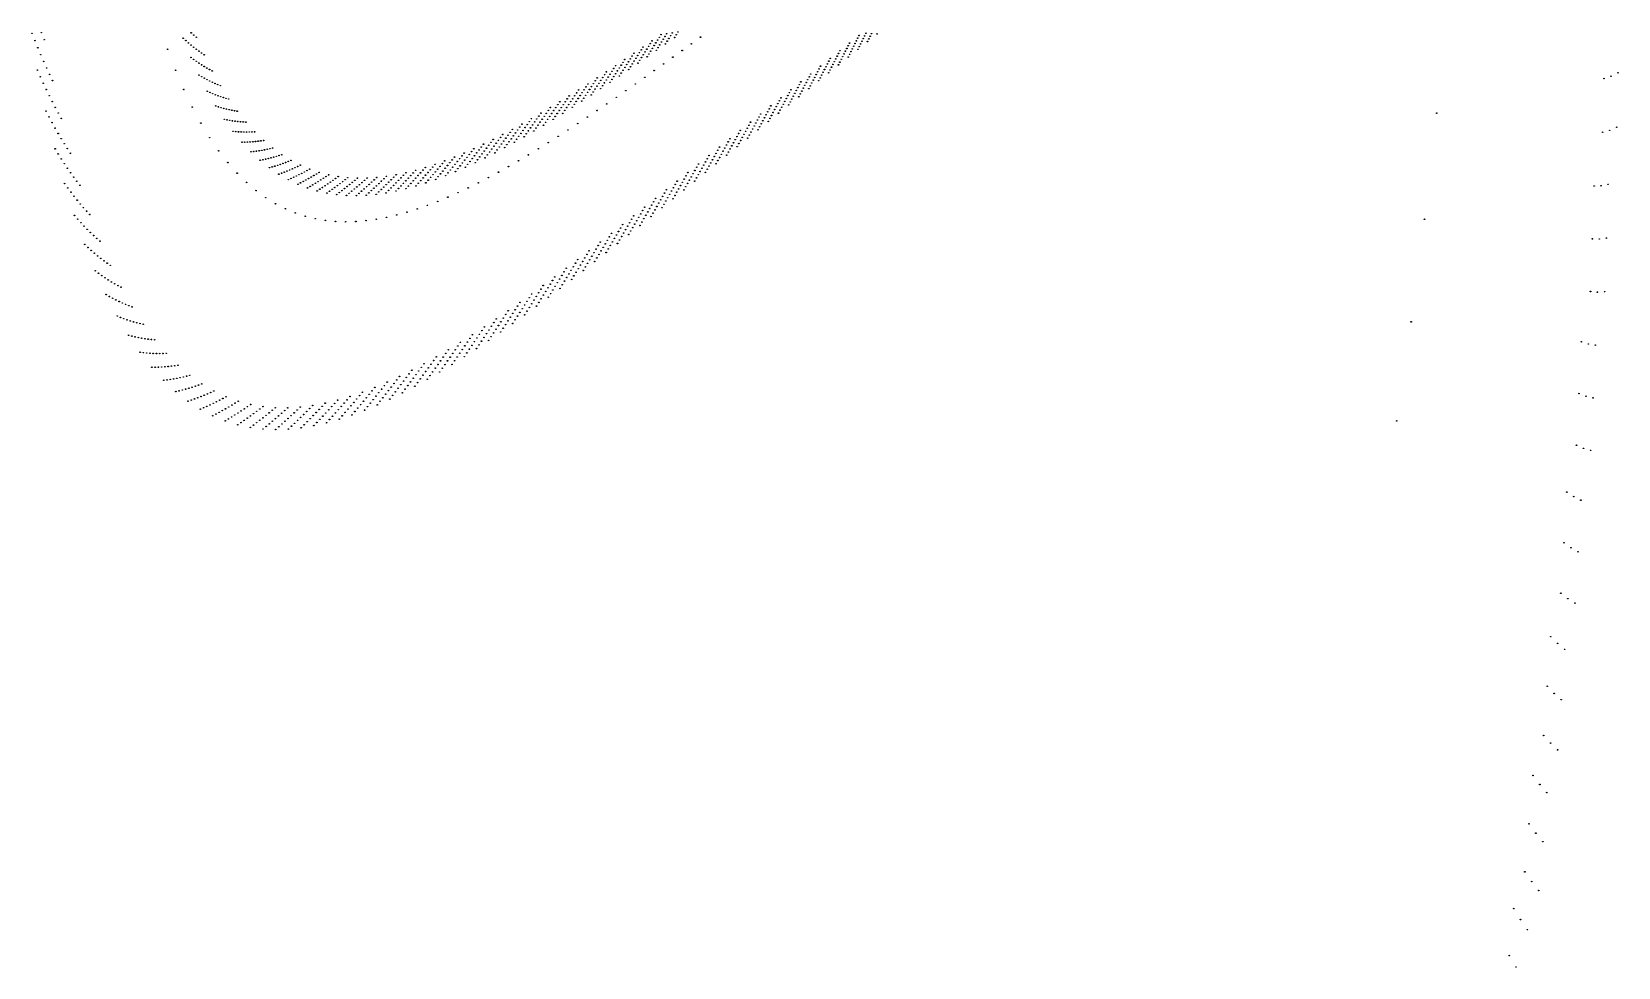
# Model space of a CAD drawing. Header units: millimetres. Extents: x -26 to 31, y -125 to 131.
# Drawn here: x -24.5 to 29.5, y -60.3 to -28.5 of the extents above; entities that cross this region are included whole.
import ezdxf

# ---------------------------------------------------------------- set-up
doc = ezdxf.new("R2010")
doc.units = ezdxf.units.MM
for name, color, linetype in [('Orb_10_28_1.00791_500', 1, 'Continuous'), ('Orb_10_28_1.00792_500', 2, 'Continuous'), ('Orb_10_28_1.00793_500', 3, 'Continuous'), ('Orb_10_28_1.00794_500', 4, 'Continuous'), ('Orb_10_28_1.00795_500', 5, 'Continuous'), ('Orb_10_28_1.00796_500', 6, 'Continuous'), ('Orb_10_28_1.00797_500', 7, 'Continuous'), ('Orb_10_28_1.00798_500', 8, 'Continuous'), ('Orb_10_28_1.00799_500', 9, 'Continuous'), ('Orb_10_28_1.008109_500', 10, 'Continuous'), ('Orb_10_28_1.008910_500', 1, 'Continuous'), ('Orb_10_28_1.008921_500', 2, 'Continuous'), ('Orb_10_28_1.008932_500', 3, 'Continuous'), ('Orb_10_28_1.008943_500', 4, 'Continuous'), ('Orb_10_28_1.008954_500', 5, 'Continuous'), ('Orb_10_28_1.008965_500', 6, 'Continuous'), ('Orb_10_28_1.008976_500', 7, 'Continuous'), ('Orb_10_28_1.008987_500', 8, 'Continuous'), ('Orb_10_28_1.008998_500', 9, 'Continuous')]:
    doc.layers.add(name, color=color, linetype=linetype)

msp = doc.modelspace()

# ---------------------------------------------------------------- linework, layer by layer
at = {"layer": 'Orb_10_28_1.00791_500'}
for centre in [(-3.069, -28.548, 60.386), (-18.886, -28.639, 98.536), (-3.683, -28.974, 61.191), (-3.375, -28.761, 60.782), (-18.621, -29.237, 97.45), (-4.615, -29.607, 62.495), (-4.303, -29.397, 62.047), (-3.992, -29.186, 61.613), (-18.349, -29.786, 96.367), (-5.559, -30.23, 63.919), (-5.243, -30.024, 63.431), (-4.928, -29.816, 62.956), (-18.071, -30.287, 95.288), (-17.786, -30.742, 94.216), (-6.195, -30.636, 64.94), (-5.876, -30.434, 64.422), (-17.497, -31.155, 93.15), (-7.158, -31.224, 66.581), (-6.836, -31.031, 66.019), (-6.515, -30.835, 65.472), (-17.202, -31.526, 92.093), (-16.903, -31.858, 91.045), (-8.13, -31.776, 68.361), (-7.805, -31.597, 67.752), (-7.481, -31.412, 67.158), (-16.599, -32.153, 90.008), (-16.292, -32.412, 88.982), (-9.112, -32.28, 70.284), (-8.784, -32.118, 69.627), (-8.457, -31.95, 68.986), (-15.981, -32.638, 87.969), (-15.667, -32.831, 86.968), (-10.43, -32.847, 73.082), (-10.1, -32.719, 72.357), (-9.77, -32.581, 71.649), (-9.44, -32.434, 70.958), (-15.35, -32.995, 85.981), (-15.03, -33.131, 85.008), (-14.709, -33.239, 84.05), (-14.385, -33.323, 83.107), (-14.06, -33.383, 82.18), (-13.733, -33.42, 81.268), (-13.405, -33.437, 80.373), (-13.076, -33.434, 79.495), (-12.747, -33.413, 78.634), (-12.416, -33.375, 77.789), (-12.086, -33.321, 76.962), (-11.754, -33.252, 76.151), (-11.423, -33.169, 75.358), (-11.092, -33.073, 74.582), (-10.761, -32.966, 73.823)]:
    msp.add_circle(centre, 0.01, dxfattribs=at)
at = {"layer": 'Orb_10_28_1.00792_500'}
for centre in [(-18.974, -28.566, 98.917), (-3.743, -29.069, 61.312), (-3.435, -28.856, 60.9), (-3.127, -28.642, 60.5), (-18.71, -29.177, 97.827), (-4.678, -29.704, 62.627), (-4.365, -29.493, 62.175), (-4.054, -29.281, 61.737), (-18.439, -29.738, 96.739), (-18.161, -30.251, 95.655), (-5.308, -30.122, 63.57), (-4.992, -29.914, 63.092), (-17.877, -30.718, 94.577), (-6.263, -30.735, 65.092), (-5.943, -30.533, 64.57), (-5.625, -30.329, 64.063), (-17.588, -31.141, 93.506), (-7.228, -31.323, 66.747), (-6.905, -31.131, 66.18), (-6.583, -30.935, 65.628), (-17.293, -31.522, 92.443), (-16.994, -31.863, 91.39), (-7.877, -31.696, 67.927), (-7.552, -31.512, 67.329), (-16.691, -32.166, 90.346), (-9.188, -32.378, 70.48), (-8.859, -32.217, 69.817), (-8.531, -32.049, 69.171), (-8.204, -31.875, 68.541), (-16.383, -32.433, 89.314), (-16.072, -32.666, 88.294), (-15.758, -32.867, 87.287), (-10.51, -32.941, 73.3), (-10.179, -32.814, 72.569), (-9.848, -32.677, 71.856), (-9.518, -32.531, 71.16), (-15.44, -33.038, 86.293), (-15.121, -33.179, 85.314), (-14.798, -33.293, 84.349), (-14.474, -33.382, 83.4), (-14.149, -33.446, 82.466), (-13.821, -33.488, 81.548), (-12.833, -33.492, 78.894), (-12.501, -33.457, 78.044), (-12.17, -33.405, 77.21), (-11.838, -33.338, 76.393), (-11.506, -33.258, 75.594), (-11.174, -33.164, 74.812), (-10.842, -33.058, 74.047), (-13.493, -33.509, 80.647), (-13.163, -33.51, 79.762)]:
    msp.add_circle(centre, 0.01, dxfattribs=at)
at = {"layer": 'Orb_10_28_1.00793_500'}
for centre in [(-19.063, -28.489, 99.3), (-2.879, -28.522, 60.225), (-18.8, -29.114, 98.205), (-3.804, -29.164, 61.434), (-3.494, -28.95, 61.018), (-3.186, -28.736, 60.615), (-18.529, -29.688, 97.112), (-4.427, -29.59, 62.304), (-4.115, -29.377, 61.863), (-18.252, -30.213, 96.023), (-5.373, -30.22, 63.711), (-5.056, -30.012, 63.228), (-4.741, -29.801, 62.76), (-17.968, -30.691, 94.94), (-6.01, -30.632, 64.719), (-5.691, -30.427, 64.208), (-17.679, -31.124, 93.864), (-6.975, -31.231, 66.342), (-6.652, -31.034, 65.786), (-6.33, -30.835, 65.245), (-17.385, -31.515, 92.795), (-17.086, -31.866, 91.735), (-7.95, -31.796, 68.104), (-7.624, -31.612, 67.501), (-7.299, -31.423, 66.914), (-16.782, -32.178, 90.686), (-8.935, -32.315, 70.009), (-8.605, -32.148, 69.358), (-8.277, -31.975, 68.722), (-16.474, -32.453, 89.648), (-16.163, -32.694, 88.621), (-15.848, -32.902, 87.608), (-10.258, -32.909, 72.783), (-9.926, -32.773, 72.064), (-9.595, -32.629, 71.362), (-9.264, -32.476, 70.677), (-15.531, -33.079, 86.608), (-15.211, -33.226, 85.622), (-14.888, -33.346, 84.65), (-14.564, -33.44, 83.695), (-12.254, -33.489, 77.46), (-11.922, -33.425, 76.637), (-11.589, -33.347, 75.831), (-11.256, -33.255, 75.043), (-10.923, -33.151, 74.273), (-10.59, -33.035, 73.519), (-14.237, -33.509, 82.754), (-13.909, -33.556, 81.83), (-13.58, -33.58, 80.922), (-13.25, -33.585, 80.031), (-12.919, -33.57, 79.157), (-12.587, -33.538, 78.3)]:
    msp.add_circle(centre, 0.01, dxfattribs=at)
at = {"layer": 'Orb_10_28_1.00794_500'}
for centre in [(-2.937, -28.615, 60.337), (-18.889, -29.048, 98.584), (-3.554, -29.045, 61.137), (-3.245, -28.83, 60.731), (-18.619, -29.635, 97.487), (-4.49, -29.687, 62.434), (-4.177, -29.474, 61.989), (-3.865, -29.26, 61.557), (-18.342, -30.172, 96.393), (-5.121, -30.11, 63.366), (-4.805, -29.899, 62.893), (-18.059, -30.662, 95.305), (-6.077, -30.732, 64.869), (-5.757, -30.526, 64.354), (-5.438, -30.319, 63.853), (-17.77, -31.106, 94.223), (-7.045, -31.331, 66.505), (-6.721, -31.134, 65.945), (-6.398, -30.934, 65.399), (-17.476, -31.507, 93.148), (-17.177, -31.867, 92.083), (-7.696, -31.712, 67.673), (-7.37, -31.523, 67.082), (-16.874, -32.188, 91.027), (-8.68, -32.248, 69.545), (-8.351, -32.075, 68.905), (-8.023, -31.896, 68.281), (-16.566, -32.472, 89.983), (-16.254, -32.72, 88.95), (-15.94, -32.935, 87.93), (-10.005, -32.87, 72.274), (-9.673, -32.726, 71.566), (-9.341, -32.574, 70.876), (-9.01, -32.414, 70.202), (-15.622, -33.119, 86.924), (-15.301, -33.273, 85.931), (-14.978, -33.398, 84.954), (-11.672, -33.435, 76.07), (-11.338, -33.345, 75.276), (-11.004, -33.243, 74.499), (-10.671, -33.129, 73.74), (-10.337, -33.004, 72.998), (-14.653, -33.497, 83.991), (-14.326, -33.572, 83.044), (-13.998, -33.622, 82.113), (-13.668, -33.651, 81.199), (-13.337, -33.659, 80.301), (-13.005, -33.648, 79.421), (-12.672, -33.619, 78.557), (-12.339, -33.573, 77.711), (-12.005, -33.511, 76.882)]:
    msp.add_circle(centre, 0.01, dxfattribs=at)
at = {"layer": 'Orb_10_28_1.00795_500'}
for centre in [(-2.688, -28.493, 60.065), (-18.978, -28.98, 98.966), (-3.614, -29.14, 61.257), (-3.304, -28.925, 60.847), (-2.995, -28.709, 60.45), (-18.709, -29.579, 97.864), (-4.238, -29.57, 62.116), (-3.925, -29.356, 61.68), (-18.433, -30.129, 96.765), (-5.185, -30.208, 63.504), (-4.868, -29.997, 63.027), (-4.553, -29.784, 62.565), (-18.15, -30.63, 95.671), (-5.823, -30.625, 64.5), (-5.504, -30.418, 63.995), (-17.862, -31.085, 94.584), (-6.79, -31.234, 66.104), (-6.467, -31.034, 65.555), (-6.144, -30.831, 65.02), (-17.568, -31.497, 93.503), (-17.269, -31.866, 92.432), (-7.768, -31.812, 67.847), (-7.441, -31.623, 67.25), (-7.115, -31.431, 66.67), (-16.965, -32.196, 91.371), (-8.755, -32.347, 69.734), (-8.425, -32.174, 69.089), (-8.096, -31.996, 68.46), (-16.657, -32.488, 90.32), (-16.346, -32.745, 89.281), (-9.75, -32.823, 71.771), (-9.418, -32.672, 71.075), (-9.086, -32.513, 70.396), (-16.031, -32.967, 88.254), (-15.713, -33.157, 87.242), (-15.392, -33.318, 86.243), (-15.068, -33.449, 85.258), (-11.42, -33.435, 75.51), (-11.086, -33.335, 74.728), (-10.751, -33.223, 73.962), (-10.417, -33.099, 73.215), (-10.084, -32.966, 72.484), (-14.743, -33.554, 84.289), (-14.415, -33.633, 83.336), (-14.086, -33.688, 82.398), (-13.756, -33.721, 81.478), (-13.424, -33.733, 80.573), (-13.091, -33.725, 79.686), (-12.758, -33.699, 78.816), (-12.424, -33.656, 77.964), (-12.09, -33.597, 77.128), (-11.755, -33.523, 76.31)]:
    msp.add_circle(centre, 0.01, dxfattribs=at)
at = {"layer": 'Orb_10_28_1.00796_500'}
for centre in [(-2.745, -28.586, 60.175), (-19.067, -28.908, 99.348), (-3.363, -29.019, 60.964), (-3.053, -28.803, 60.563), (-18.799, -29.521, 98.242), (-4.3, -29.667, 62.243), (-3.986, -29.452, 61.804), (-3.674, -29.236, 61.377), (-18.523, -30.083, 97.138), (-4.932, -30.094, 63.163), (-4.615, -29.881, 62.696), (-18.241, -30.596, 96.039), (-5.89, -30.725, 64.647), (-5.569, -30.516, 64.138), (-5.25, -30.306, 63.643), (-17.953, -31.062, 94.946), (-6.535, -31.134, 65.711), (-6.212, -30.931, 65.172), (-17.659, -31.484, 93.86), (-17.361, -31.863, 92.783), (-7.512, -31.724, 67.42), (-7.186, -31.531, 66.835), (-6.86, -31.334, 66.265), (-17.057, -32.202, 91.715), (-8.5, -32.274, 69.274), (-8.169, -32.096, 68.64), (-7.84, -31.912, 68.022), (-16.749, -32.503, 90.659), (-16.437, -32.768, 89.613), (-9.829, -32.92, 71.978), (-9.495, -32.77, 71.276), (-9.162, -32.612, 70.592), (-8.831, -32.446, 69.924), (-16.122, -32.998, 88.581), (-15.804, -33.195, 87.561), (-15.482, -33.361, 86.556), (-11.167, -33.427, 74.957), (-10.832, -33.316, 74.186), (-10.497, -33.194, 73.432), (-10.163, -33.062, 72.696), (-15.159, -33.499, 85.565), (-14.833, -33.609, 84.589), (-14.505, -33.693, 83.629), (-14.175, -33.753, 82.685), (-13.844, -33.79, 81.758), (-13.511, -33.806, 80.847), (-13.178, -33.802, 79.953), (-12.844, -33.779, 79.077), (-12.509, -33.739, 78.218), (-12.174, -33.683, 77.376), (-11.838, -33.611, 76.552), (-11.503, -33.525, 75.746)]:
    msp.add_circle(centre, 0.01, dxfattribs=at)
at = {"layer": 'Orb_10_28_1.00797_500'}
for centre in [(-2.495, -28.462, 59.907), (-19.156, -28.833, 99.732), (-3.422, -29.114, 61.082), (-3.112, -28.897, 60.678), (-2.803, -28.68, 60.286), (-18.889, -29.459, 98.621), (-4.048, -29.548, 61.928), (-3.734, -29.331, 61.498), (-18.614, -30.034, 97.513), (-4.996, -30.192, 63.299), (-4.678, -29.979, 62.828), (-4.362, -29.764, 62.371), (-18.332, -30.559, 96.409), (-5.635, -30.616, 64.282), (-5.315, -30.405, 63.783), (-18.044, -31.037, 95.31), (-6.604, -31.234, 65.868), (-6.28, -31.03, 65.324), (-5.957, -30.824, 64.796), (-17.751, -31.469, 94.219), (-17.452, -31.858, 93.136), (-7.584, -31.824, 67.591), (-7.256, -31.631, 67.001), (-6.93, -31.434, 66.426), (-17.149, -32.207, 92.062), (-8.574, -32.374, 69.46), (-8.243, -32.196, 68.82), (-7.913, -32.012, 68.198), (-16.841, -32.516, 90.999), (-16.529, -32.789, 89.948), (-9.573, -32.868, 71.478), (-9.239, -32.71, 70.788), (-8.906, -32.545, 70.115), (-16.214, -33.027, 88.908), (-15.895, -33.231, 87.883), (-15.573, -33.404, 86.87), (-10.913, -33.409, 74.411), (-10.577, -33.289, 73.651), (-10.242, -33.158, 72.91), (-9.907, -33.017, 72.185), (-15.249, -33.548, 85.873), (-14.923, -33.663, 84.891), (-14.594, -33.753, 83.924), (-14.264, -33.817, 82.974), (-13.932, -33.859, 82.04), (-13.599, -33.879, 81.122), (-13.265, -33.878, 80.222), (-12.93, -33.859, 79.339), (-12.594, -33.822, 78.474), (-12.258, -33.768, 77.626), (-11.922, -33.699, 76.795), (-11.586, -33.615, 75.983), (-11.249, -33.518, 75.188)]:
    msp.add_circle(centre, 0.01, dxfattribs=at)
at = {"layer": 'Orb_10_28_1.00798_500'}
for centre in [(-2.552, -28.555, 60.015), (-19.245, -28.754, 100.118), (-3.171, -28.991, 60.792), (-2.861, -28.773, 60.398), (-18.978, -29.395, 99.003), (-4.109, -29.644, 62.053), (-3.795, -29.427, 61.62), (-3.482, -29.209, 61.2), (-18.704, -29.982, 97.889), (-4.742, -30.076, 62.961), (-4.425, -29.861, 62.5), (-18.423, -30.519, 96.78), (-5.701, -30.715, 64.427), (-5.38, -30.504, 63.924), (-5.06, -30.291, 63.435), (-18.136, -31.009, 95.676), (-6.348, -31.13, 65.477), (-6.024, -30.924, 64.945), (-17.843, -31.452, 94.579), (-17.544, -31.852, 93.49), (-7.327, -31.732, 67.168), (-6.999, -31.535, 66.589), (-6.673, -31.334, 66.025), (-17.241, -32.21, 92.411), (-8.317, -32.296, 69.002), (-7.986, -32.113, 68.375), (-7.656, -31.925, 67.763), (-16.933, -32.528, 91.341), (-16.621, -32.809, 90.284), (-9.316, -32.809, 70.986), (-8.982, -32.645, 70.308), (-8.649, -32.474, 69.647), (-16.305, -33.054, 89.238), (-15.986, -33.266, 88.206), (-15.664, -33.446, 87.187), (-10.658, -33.384, 73.872), (-10.321, -33.254, 73.124), (-9.985, -33.114, 72.394), (-9.65, -32.966, 71.681), (-15.34, -33.595, 86.183), (-15.013, -33.717, 85.194), (-14.684, -33.811, 84.221), (-14.353, -33.881, 83.264), (-14.02, -33.927, 82.323), (-13.687, -33.951, 81.399), (-13.352, -33.954, 80.492), (-13.016, -33.938, 79.603), (-12.68, -33.904, 78.731), (-12.343, -33.853, 77.877), (-12.006, -33.786, 77.04), (-11.669, -33.705, 76.221), (-11.332, -33.61, 75.42), (-10.995, -33.503, 74.637)]:
    msp.add_circle(centre, 0.01, dxfattribs=at)
at = {"layer": 'Orb_10_28_1.00799_500'}
for centre in [(-19.334, -28.673, 100.505), (-3.229, -29.086, 60.908), (-2.919, -28.867, 60.51), (-2.609, -28.648, 60.124), (-19.068, -29.327, 99.385), (-3.855, -29.523, 61.742), (-3.542, -29.305, 61.319), (-18.795, -29.928, 98.267), (-4.805, -30.174, 63.094), (-4.487, -29.958, 62.63), (-4.171, -29.741, 62.179), (-18.514, -30.477, 97.153), (-5.445, -30.603, 64.065), (-5.125, -30.389, 63.573), (-18.227, -30.978, 96.044), (-6.416, -31.231, 65.632), (-6.091, -31.024, 65.095), (-5.768, -30.814, 64.573), (-17.934, -31.433, 94.941), (-17.636, -31.843, 93.847), (-7.398, -31.832, 67.336), (-7.07, -31.635, 66.752), (-6.742, -31.435, 66.184), (-17.333, -32.21, 92.761), (-8.391, -32.396, 69.185), (-8.059, -32.213, 68.553), (-7.728, -32.025, 67.936), (-17.025, -32.538, 91.686), (-16.713, -32.827, 90.621), (-9.392, -32.908, 71.185), (-9.058, -32.744, 70.501), (-8.724, -32.573, 69.835), (-16.397, -33.08, 89.569), (-16.078, -33.299, 88.531), (-15.756, -33.486, 87.505), (-10.738, -33.478, 74.094), (-10.401, -33.35, 73.34), (-10.064, -33.212, 72.604), (-9.728, -33.064, 71.886), (-15.43, -33.642, 86.495), (-15.103, -33.769, 85.499), (-14.773, -33.869, 84.519), (-14.442, -33.944, 83.555), (-14.109, -33.994, 82.608), (-13.775, -34.022, 81.678), (-13.439, -34.029, 80.764), (-13.103, -34.017, 79.868), (-12.766, -33.986, 78.99), (-12.428, -33.937, 78.129), (-12.09, -33.873, 77.286), (-11.752, -33.794, 76.461), (-11.414, -33.701, 75.654), (-11.076, -33.596, 74.865)]:
    msp.add_circle(centre, 0.01, dxfattribs=at)
at = {"layer": 'Orb_10_28_1.008109_500'}
for centre in [(-19.865, -29.049, 102.885), (-2.351, -29.091, 60.269), (-2.038, -28.864, 59.895), (-1.725, -28.638, 59.533), (-2.983, -29.547, 61.054), (-2.667, -29.319, 60.655), (-19.594, -29.762, 101.714), (-3.944, -30.231, 62.332), (-3.622, -30.003, 61.893), (-3.302, -29.775, 61.467), (-19.314, -30.417, 100.545), (-4.592, -30.684, 63.253), (-4.267, -30.458, 62.785), (-19.027, -31.016, 99.379), (-5.246, -31.134, 64.232), (-4.918, -30.91, 63.735), (23.334, -31.225, 189.045), (-18.733, -31.562, 98.218), (-6.238, -31.797, 65.815), (-5.906, -31.578, 65.272), (-5.575, -31.357, 64.744), (-18.433, -32.058, 97.063), (-6.907, -32.226, 66.949), (-6.572, -32.013, 66.374), (-18.126, -32.506, 95.916), (-17.815, -32.907, 94.778), (-7.921, -32.844, 68.775), (-7.582, -32.642, 68.149), (-7.244, -32.436, 67.541), (-17.498, -33.265, 93.65), (-8.945, -33.417, 70.755), (-8.603, -33.232, 70.077), (-8.261, -33.041, 69.417), (-17.177, -33.582, 92.534), (-16.852, -33.86, 91.43), (-9.979, -33.929, 72.898), (-9.634, -33.767, 72.165), (-9.289, -33.596, 71.451), (-16.523, -34.1, 90.341), (-16.191, -34.306, 89.265), (-15.856, -34.478, 88.205), (-11.368, -34.483, 76.014), (-11.02, -34.361, 75.206), (-10.672, -34.227, 74.418), (-10.325, -34.083, 73.649), (-15.519, -34.619, 87.16), (-15.179, -34.731, 86.132), (-14.838, -34.815, 85.121), (-14.494, -34.874, 84.127), (-14.149, -34.908, 83.152), (-13.804, -34.92, 82.194), (-13.457, -34.91, 81.255), (-13.109, -34.881, 80.334), (-12.761, -34.833, 79.432), (-12.413, -34.768, 78.549), (-12.064, -34.687, 77.685), (-11.716, -34.592, 76.84), (22.919, -34.834, 189.212), (22.465, -38.326, 189.303), (21.974, -41.697, 189.324)]:
    msp.add_circle(centre, 0.01, dxfattribs=at)
at = {"layer": 'Orb_10_28_1.008910_500'}
for centre in [(3.672, -28.58, 57.437), (-24.064, -28.723, 122.626), (3.02, -29.098, 57.899), (3.347, -28.838, 57.663), (2.359, -29.624, 58.405), (2.691, -29.36, 58.146), (-23.782, -30.116, 121.111), (1.69, -30.158, 58.957), (2.026, -29.89, 58.675), (1.011, -30.701, 59.559), (1.352, -30.428, 59.252), (0.324, -31.252, 60.212), (0.669, -30.975, 59.879), (-23.485, -31.403, 119.581), (-0.373, -31.812, 60.921), (-0.023, -31.531, 60.56), (-1.079, -32.379, 61.687), (-0.725, -32.094, 61.297), (-23.174, -32.589, 118.041), (-1.436, -32.666, 62.093), (-2.156, -33.246, 62.953), (-1.795, -32.955, 62.515), (-22.851, -33.678, 116.494), (-2.887, -33.831, 63.878), (-2.52, -33.538, 63.407), (28.694, -33.702, 218.921), (-3.627, -34.422, 64.873), (-3.255, -34.126, 64.367), (-22.515, -34.674, 114.945), (-4.377, -35.017, 65.941), (-4, -34.719, 65.398), (-22.169, -35.581, 113.395), (-5.137, -35.612, 67.086), (-4.755, -35.314, 66.504), (-5.52, -35.91, 67.688), (-21.813, -36.404, 111.849), (-6.295, -36.502, 68.955), (-5.906, -36.207, 68.311), (-21.448, -37.147, 110.308), (-7.08, -37.089, 70.307), (-6.686, -36.797, 69.62), (-7.874, -37.664, 71.749), (-7.475, -37.378, 71.017), (-21.074, -37.814, 108.777), (-8.677, -38.225, 73.285), (-8.274, -37.947, 72.505), (-20.693, -38.409, 107.257), (-9.489, -38.764, 74.918), (-9.082, -38.498, 74.089), (-20.306, -38.936, 105.751), (-19.912, -39.399, 104.261), (-10.309, -39.275, 76.651), (-9.898, -39.024, 75.772), (28.258, -39.004, 219.152), (-19.514, -39.802, 102.788), (-11.137, -39.751, 78.488), (-10.722, -39.518, 77.556), (-19.11, -40.147, 101.334), (-18.702, -40.439, 99.9), (-12.391, -40.377, 81.443), (-11.971, -40.182, 80.431), (-11.553, -39.973, 79.446), (-18.291, -40.681, 98.489), (-17.877, -40.876, 97.101), (-17.46, -41.028, 95.736), (-14.079, -40.991, 85.767), (-13.656, -40.866, 84.645), (-13.233, -40.721, 83.55), (-12.812, -40.557, 82.483), (-17.041, -41.139, 94.397), (-16.62, -41.211, 93.084), (-16.198, -41.249, 91.796), (-15.775, -41.254, 90.536), (-15.351, -41.228, 89.302), (-14.927, -41.174, 88.096), (-14.503, -41.095, 86.918), (27.764, -44.119, 219.235), (27.214, -49.041, 219.182), (26.611, -53.767, 219.007), (25.957, -58.295, 218.724)]:
    msp.add_circle(centre, 0.01, dxfattribs=at)
at = {"layer": 'Orb_10_28_1.008921_500'}
for centre in [(-24.163, -28.484, 123.135), (3.3, -28.93, 57.731), (3.626, -28.671, 57.503), (2.642, -29.454, 58.219), (2.972, -29.191, 57.969), (-23.883, -29.904, 121.617), (1.975, -29.986, 58.752), (2.31, -29.719, 58.479), (29.029, -30.048, 219.104), (1.3, -30.527, 59.334), (1.639, -30.255, 59.037), (-23.588, -31.218, 120.085), (0.615, -31.076, 59.967), (0.958, -30.8, 59.644), (-0.079, -31.634, 60.654), (0.269, -31.354, 60.303), (-0.783, -32.2, 61.397), (-0.43, -31.916, 61.018), (-23.279, -32.429, 118.541), (-1.496, -32.774, 62.201), (-1.138, -32.486, 61.791), (-2.219, -33.356, 63.068), (-1.856, -33.064, 62.626), (-22.957, -33.541, 116.989), (-2.951, -33.944, 64.001), (-2.584, -33.649, 63.526), (-22.622, -34.559, 115.434), (-3.694, -34.537, 65.005), (-3.321, -34.24, 64.494), (-4.069, -34.835, 65.534), (-22.277, -35.487, 113.878), (-4.826, -35.433, 66.649), (-4.446, -35.134, 66.082), (28.633, -35.5, 219.443), (-5.593, -36.03, 67.844), (-5.208, -35.732, 67.237), (-21.922, -36.329, 112.325), (-6.371, -36.625, 69.121), (-5.981, -36.328, 68.472), (-21.557, -37.091, 110.778), (-7.158, -37.213, 70.485), (-6.763, -36.92, 69.792), (-21.184, -37.775, 109.239), (-7.954, -37.79, 71.94), (-7.555, -37.503, 71.201), (-8.76, -38.351, 73.489), (-8.356, -38.072, 72.702), (-20.804, -38.385, 107.711), (-9.575, -38.89, 75.135), (-9.166, -38.623, 74.299), (-20.416, -38.927, 106.197), (-20.023, -39.404, 104.697), (-10.398, -39.401, 76.883), (-9.985, -39.149, 75.996), (-19.624, -39.819, 103.215), (-11.228, -39.875, 78.735), (-10.812, -39.643, 77.796), (-19.22, -40.176, 101.752), (-18.812, -40.479, 100.31), (-12.486, -40.497, 81.714), (-12.065, -40.303, 80.694), (-11.646, -40.095, 79.701), (-18.4, -40.73, 98.889), (-17.985, -40.935, 97.491), (-13.755, -40.979, 84.942), (-13.331, -40.836, 83.838), (-12.908, -40.675, 82.762), (28.178, -40.768, 219.625), (-17.568, -41.095, 96.117), (-17.148, -41.213, 94.768), (-16.726, -41.292, 93.445), (-16.303, -41.336, 92.148), (-15.879, -41.346, 90.878), (-15.455, -41.326, 89.636), (-15.03, -41.276, 88.42), (-14.604, -41.201, 87.233), (-14.179, -41.101, 86.073), (27.665, -45.845, 219.661), (27.096, -50.727, 219.565), (26.475, -55.411, 219.35), (25.803, -59.896, 219.032)]:
    msp.add_circle(centre, 0.01, dxfattribs=at)
at = {"layer": 'Orb_10_28_1.008932_500'}
for centre in [(3.905, -28.504, 57.35), (3.254, -29.022, 57.799), (3.58, -28.762, 57.569), (-23.983, -29.687, 122.125), (2.594, -29.548, 58.291), (2.925, -29.284, 58.039), (1.925, -30.083, 58.83), (2.261, -29.814, 58.555), (1.247, -30.625, 59.417), (1.587, -30.353, 59.117), (-23.69, -31.027, 120.59), (0.561, -31.177, 60.055), (0.905, -30.9, 59.73), (-0.136, -31.737, 60.748), (0.214, -31.456, 60.395), (-23.383, -32.263, 119.042), (-0.841, -32.306, 61.499), (-0.487, -32.02, 61.116), (28.982, -31.873, 219.661), (-1.556, -32.883, 62.309), (-1.198, -32.593, 61.896), (-23.062, -33.399, 117.486), (-2.281, -33.467, 63.184), (-1.918, -33.174, 62.738), (-2.648, -33.761, 63.646), (-22.73, -34.439, 115.925), (-3.387, -34.355, 64.622), (-3.016, -34.057, 64.125), (-4.137, -34.952, 65.671), (-3.761, -34.653, 65.138), (-22.385, -35.388, 114.363), (-4.897, -35.552, 66.796), (-4.516, -35.252, 66.224), (-5.667, -36.151, 68.001), (-5.28, -35.852, 67.388), (-22.031, -36.25, 112.804), (-6.055, -36.45, 68.634), (-21.667, -37.03, 111.249), (-6.84, -37.043, 69.966), (-6.446, -36.747, 69.289), (-21.295, -37.731, 109.703), (-7.634, -37.628, 71.387), (-7.236, -37.337, 70.665), (28.567, -37.293, 219.95), (-8.438, -38.198, 72.901), (-8.035, -37.915, 72.132), (-20.914, -38.358, 108.167), (-9.251, -38.75, 74.511), (-8.844, -38.477, 73.694), (-20.527, -38.915, 106.644), (-20.134, -39.405, 105.136), (-10.073, -39.275, 76.222), (-9.661, -39.016, 75.354), (-19.735, -39.833, 103.645), (-10.902, -39.768, 78.037), (-10.486, -39.526, 77.116), (-19.33, -40.202, 102.173), (-12.159, -40.424, 80.959), (-11.739, -40.218, 79.957), (-11.319, -39.999, 78.984), (-18.922, -40.516, 100.721), (-18.51, -40.778, 99.291), (-18.094, -40.992, 97.884), (-13.429, -40.952, 84.128), (-13.004, -40.793, 83.044), (-12.581, -40.617, 81.987), (-17.676, -41.16, 96.5), (-17.255, -41.286, 95.142), (-16.833, -41.372, 93.809), (-16.409, -41.422, 92.503), (-15.984, -41.438, 91.223), (-15.558, -41.423, 89.971), (-15.132, -41.378, 88.747), (-14.706, -41.307, 87.55), (-14.28, -41.21, 86.381), (-13.854, -41.091, 85.241), (28.091, -42.525, 220.083), (27.559, -47.563, 220.073), (26.973, -52.404, 219.935), (26.333, -57.045, 219.681)]:
    msp.add_circle(centre, 0.01, dxfattribs=at)
at = {"layer": 'Orb_10_28_1.008943_500'}
for centre in [(3.86, -28.594, 57.414), (3.207, -29.115, 57.867), (3.534, -28.854, 57.635), (-24.083, -29.463, 122.634), (2.545, -29.643, 58.364), (2.877, -29.378, 58.11), (1.875, -30.179, 58.908), (2.211, -29.91, 58.63), (1.195, -30.724, 59.5), (1.536, -30.451, 59.198), (-23.792, -30.83, 121.096), (0.506, -31.278, 60.144), (0.852, -31, 59.816), (-0.192, -31.841, 60.843), (0.158, -31.558, 60.487), (-23.487, -32.091, 119.544), (-0.9, -32.412, 61.6), (-0.545, -32.125, 61.214), (-1.257, -32.7, 62.001), (-23.168, -33.251, 117.984), (-1.979, -33.283, 62.851), (-1.617, -32.991, 62.418), (-2.712, -33.874, 63.766), (-2.344, -33.578, 63.3), (28.929, -33.693, 220.203), (-22.837, -34.315, 116.418), (-3.454, -34.469, 64.751), (-3.081, -34.171, 64.25), (-4.206, -35.069, 65.809), (-3.828, -34.769, 65.271), (-22.494, -35.285, 114.851), (-4.586, -35.37, 66.367), (-22.14, -36.168, 113.285), (-5.353, -35.972, 67.541), (-4.968, -35.671, 66.944), (-6.13, -36.572, 68.798), (-5.74, -36.272, 68.159), (-21.777, -36.966, 111.723), (-6.917, -37.167, 70.141), (-6.522, -36.87, 69.458), (-21.405, -37.685, 110.169), (-7.714, -37.753, 71.573), (-7.315, -37.461, 70.846), (-21.025, -38.328, 108.625), (-8.521, -38.324, 73.1), (-8.116, -38.04, 72.325), (-9.336, -38.876, 74.724), (-8.927, -38.603, 73.9), (-20.638, -38.9, 107.094), (-20.244, -39.404, 105.578), (-10.16, -39.401, 76.449), (-9.747, -39.142, 75.574), (28.494, -39.079, 220.44), (-19.845, -39.845, 104.078), (-10.992, -39.892, 78.279), (-10.575, -39.652, 77.351), (-19.441, -40.227, 102.596), (-11.832, -40.341, 80.216), (-11.411, -40.123, 79.234), (-19.032, -40.552, 101.135), (-18.619, -40.824, 99.696), (-18.203, -41.047, 98.279), (-13.101, -40.91, 83.327), (-12.677, -40.736, 82.262), (-12.254, -40.546, 81.225), (-17.784, -41.224, 96.886), (-17.363, -41.357, 95.518), (-16.94, -41.451, 94.176), (-16.515, -41.508, 92.86), (-16.089, -41.529, 91.571), (-15.662, -41.519, 90.309), (-15.235, -41.479, 89.075), (-14.807, -41.412, 87.869), (-14.38, -41.319, 86.691), (-13.953, -41.204, 85.542), (-13.527, -41.067, 84.42), (27.999, -44.274, 220.525), (27.448, -49.272, 220.471), (26.843, -54.071, 220.291), (26.186, -58.669, 220)]:
    msp.add_circle(centre, 0.01, dxfattribs=at)
at = {"layer": 'Orb_10_28_1.008954_500'}
for centre in [(3.488, -28.945, 57.702), (3.814, -28.685, 57.479), (-24.183, -29.233, 123.144), (2.829, -29.471, 58.181), (3.16, -29.207, 57.936), (2.161, -30.006, 58.706), (2.496, -29.737, 58.438), (29.265, -29.968, 220.379), (-23.894, -30.628, 121.603), (1.484, -30.549, 59.279), (1.824, -30.276, 58.986), (0.798, -31.1, 59.902), (1.142, -30.823, 59.584), (0.103, -31.661, 60.579), (0.452, -31.379, 60.234), (-23.591, -31.915, 120.049), (-0.602, -32.23, 61.313), (-0.249, -31.944, 60.939), (-1.317, -32.808, 62.107), (-0.958, -32.518, 61.703), (-23.274, -33.099, 118.484), (-2.041, -33.394, 62.964), (-1.678, -33.1, 62.527), (-2.776, -33.986, 63.887), (-2.407, -33.689, 63.417), (-22.943, -34.186, 116.913), (-3.147, -34.284, 64.375), (-3.896, -34.885, 65.405), (-3.52, -34.584, 64.881), (-22.602, -35.178, 115.34), (-4.656, -35.488, 66.51), (-4.275, -35.186, 65.948), (28.87, -35.507, 220.728), (-22.249, -36.081, 113.767), (-5.425, -36.093, 67.695), (-5.039, -35.79, 67.092), (-6.205, -36.695, 68.962), (-5.814, -36.394, 68.318), (-21.887, -36.898, 112.199), (-6.599, -36.994, 69.628), (-21.515, -37.635, 110.638), (-7.393, -37.586, 71.027), (-6.995, -37.291, 70.316), (-21.136, -38.295, 109.086), (-8.198, -38.166, 72.519), (-7.794, -37.878, 71.761), (-20.749, -38.882, 107.546), (-9.011, -38.729, 74.107), (-8.603, -38.45, 73.301), (-20.355, -39.401, 106.021), (-9.834, -39.269, 75.796), (-9.422, -39.002, 74.939), (-19.956, -39.855, 104.513), (-10.665, -39.777, 77.587), (-10.248, -39.527, 76.678), (-19.551, -40.249, 103.022), (-11.925, -40.464, 80.476), (-11.503, -40.247, 79.486), (-11.083, -40.017, 78.523), (-19.142, -40.585, 101.552), (-18.729, -40.868, 100.103), (-13.198, -41.028, 83.613), (-12.773, -40.856, 82.539), (-12.348, -40.667, 81.493), (28.415, -40.858, 220.916), (-18.312, -41.1, 98.676), (-17.893, -41.286, 97.274), (-17.471, -41.428, 95.896), (-17.047, -41.529, 94.544), (-16.621, -41.592, 93.219), (-15.338, -41.58, 89.406), (-14.909, -41.517, 88.19), (-14.481, -41.428, 87.003), (-14.053, -41.315, 85.845), (-13.625, -41.181, 84.715), (-16.194, -41.62, 91.92), (-15.766, -41.615, 90.649), (27.901, -46.015, 220.953), (27.331, -50.973, 220.854), (26.708, -55.729, 220.634), (26.033, -60.283, 220.307)]:
    msp.add_circle(centre, 0.01, dxfattribs=at)
at = {"layer": 'Orb_10_28_1.008965_500'}
for centre in [(4.094, -28.517, 57.329), (-24.282, -28.997, 123.656), (3.442, -29.037, 57.769), (3.769, -28.776, 57.544), (2.781, -29.565, 58.253), (3.113, -29.3, 58.005), (2.111, -30.102, 58.782), (2.447, -29.832, 58.512), (-23.996, -30.419, 122.112), (1.432, -30.647, 59.36), (1.773, -30.373, 59.065), (0.744, -31.201, 59.989), (1.09, -30.923, 59.668), (-23.694, -31.733, 120.554), (0.047, -31.764, 60.672), (0.397, -31.481, 60.324), (29.22, -31.809, 220.941), (-0.66, -32.336, 61.413), (-0.305, -32.049, 61.035), (-23.379, -32.942, 118.986), (-1.377, -32.916, 62.213), (-1.017, -32.625, 61.805), (-1.739, -33.209, 62.638), (-2.471, -33.801, 63.535), (-2.104, -33.504, 63.078), (-23.05, -34.052, 117.41), (-3.212, -34.399, 64.501), (-2.84, -34.099, 64.009), (-22.71, -35.066, 115.831), (-3.964, -35.001, 65.54), (-3.587, -34.699, 65.011), (-4.726, -35.607, 66.655), (-4.344, -35.304, 66.088), (-22.358, -35.989, 114.252), (-5.111, -35.91, 67.242), (-5.888, -36.516, 68.478), (-5.498, -36.213, 67.849), (-21.996, -36.826, 112.677), (-6.675, -37.117, 69.799), (-6.28, -36.817, 69.127), (-21.626, -37.581, 111.108), (-7.472, -37.711, 71.21), (-7.073, -37.416, 70.493), (28.805, -37.315, 221.238), (-21.246, -38.258, 109.549), (-8.279, -38.292, 72.715), (-7.875, -38.004, 71.951), (-20.86, -38.861, 108.001), (-9.096, -38.856, 74.316), (-8.686, -38.577, 73.503), (-20.466, -39.395, 106.467), (-9.921, -39.395, 76.019), (-9.507, -39.129, 75.155), (-20.067, -39.863, 104.95), (-10.755, -39.903, 77.825), (-10.337, -39.653, 76.909), (-19.662, -40.269, 103.45), (-11.596, -40.37, 79.739), (-11.174, -40.142, 78.769), (-19.253, -40.617, 101.971), (-18.839, -40.91, 100.512), (-12.869, -40.975, 82.818), (-12.443, -40.788, 81.764), (-12.019, -40.586, 80.738), (-18.422, -41.152, 99.076), (-18.002, -41.347, 97.664), (-17.579, -41.497, 96.277), (-14.582, -41.536, 87.317), (-14.153, -41.427, 86.15), (-13.724, -41.296, 85.011), (-13.296, -41.145, 83.9), (-17.154, -41.605, 94.915), (-16.727, -41.675, 93.58), (-16.299, -41.709, 92.272), (-15.871, -41.71, 90.991), (-15.441, -41.679, 89.738), (-15.012, -41.621, 88.514), (28.33, -42.63, 221.375), (27.797, -47.748, 221.366), (27.209, -52.664, 221.225), (26.567, -57.377, 220.965)]:
    msp.add_circle(centre, 0.01, dxfattribs=at)
at = {"layer": 'Orb_10_28_1.008976_500'}
for centre in [(4.049, -28.607, 57.392), (-24.381, -28.755, 124.168), (3.395, -29.129, 57.836), (3.723, -28.867, 57.609), (2.733, -29.659, 58.324), (3.065, -29.393, 58.075), (-24.097, -30.205, 122.623), (2.061, -30.198, 58.859), (2.398, -29.928, 58.586), (1.38, -30.745, 59.442), (1.722, -30.471, 59.144), (0.69, -31.302, 60.076), (1.037, -31.022, 59.752), (-23.798, -31.545, 121.062), (-0.009, -31.867, 60.766), (0.342, -31.583, 60.414), (-0.362, -32.153, 61.132), (-23.484, -32.78, 119.489), (-1.076, -32.732, 61.909), (-0.718, -32.441, 61.513), (-1.8, -33.318, 62.748), (-1.437, -33.024, 62.32), (-23.157, -33.913, 117.908), (-2.534, -33.913, 63.653), (-2.166, -33.615, 63.192), (29.168, -33.645, 221.487), (-3.278, -34.513, 64.628), (-2.905, -34.212, 64.132), (-22.817, -34.95, 116.324), (-3.654, -34.815, 65.143), (-4.413, -35.422, 66.228), (-4.032, -35.118, 65.676), (-22.467, -35.894, 114.739), (-5.182, -36.03, 67.392), (-4.796, -35.726, 66.8), (-5.962, -36.638, 68.639), (-5.571, -36.335, 68.005), (-22.106, -36.751, 113.157), (-6.752, -37.241, 69.971), (-6.356, -36.94, 69.294), (-21.736, -37.524, 111.581), (-7.151, -37.54, 70.671), (-21.357, -38.218, 110.014), (-7.955, -38.13, 72.141), (-7.552, -37.836, 71.394), (-20.971, -38.837, 108.458), (-8.77, -38.703, 73.707), (-8.361, -38.419, 72.911), (-20.578, -39.386, 106.916), (-9.593, -39.256, 75.372), (-9.18, -38.983, 74.527), (28.734, -39.117, 221.732), (-20.178, -39.868, 105.389), (-10.425, -39.78, 77.141), (-10.008, -39.522, 76.243), (-19.773, -40.286, 103.881), (-11.688, -40.494, 79.995), (-11.265, -40.267, 79.016), (-10.845, -40.029, 78.065), (-19.363, -40.646, 102.392), (-18.949, -40.95, 100.924), (-12.538, -40.909, 82.035), (-12.113, -40.709, 81.001), (-18.532, -41.203, 99.478), (-18.111, -41.406, 98.057), (-17.687, -41.565, 96.66), (-14.253, -41.538, 86.457), (-13.823, -41.41, 85.308), (-13.394, -41.261, 84.189), (-12.965, -41.094, 83.098), (-17.261, -41.681, 95.288), (-16.834, -41.757, 93.943), (-16.405, -41.798, 92.626), (-15.975, -41.804, 91.335), (-15.545, -41.779, 90.073), (-15.114, -41.724, 88.839), (-14.683, -41.643, 87.634), (28.239, -44.394, 221.82), (27.687, -49.472, 221.765), (27.08, -54.346, 221.581), (26.42, -59.014, 221.283)]:
    msp.add_circle(centre, 0.01, dxfattribs=at)
at = {"layer": 'Orb_10_28_1.008987_500'}
for centre in [(-24.48, -28.506, 124.682), (3.678, -28.958, 57.674), (4.004, -28.697, 57.455), (3.018, -29.487, 58.145), (3.349, -29.221, 57.904), (-24.198, -29.984, 123.135), (2.349, -30.023, 58.66), (2.684, -29.754, 58.397), (29.504, -29.847, 221.656), (1.671, -30.568, 59.223), (2.011, -30.295, 58.936), (0.984, -31.122, 59.837), (1.328, -30.844, 59.524), (-23.901, -31.352, 121.571), (0.287, -31.686, 60.505), (0.636, -31.403, 60.164), (-0.42, -32.258, 61.229), (-0.065, -31.971, 60.86), (-23.589, -32.612, 119.994), (-1.136, -32.839, 62.013), (-0.776, -32.547, 61.613), (-1.862, -33.428, 62.859), (-1.497, -33.133, 62.428), (-23.263, -33.769, 118.409), (-2.598, -34.025, 63.773), (-2.228, -33.726, 63.308), (-2.97, -34.326, 64.255), (-22.925, -34.829, 116.819), (-3.721, -34.931, 65.275), (-3.344, -34.628, 64.756), (-4.482, -35.54, 66.369), (-4.1, -35.235, 65.812), (29.111, -35.475, 222.016), (-22.576, -35.795, 115.228), (-5.254, -36.151, 67.543), (-4.867, -35.845, 66.946), (-22.216, -36.671, 113.64), (-5.644, -36.456, 68.161), (-6.432, -37.064, 69.461), (-6.037, -36.76, 68.8), (-21.846, -37.463, 112.056), (-7.229, -37.665, 70.85), (-6.829, -37.366, 70.145), (-21.468, -38.175, 110.481), (-8.036, -38.256, 72.332), (-7.631, -37.962, 71.58), (-21.082, -38.811, 108.917), (-8.853, -38.83, 73.911), (-8.444, -38.545, 73.11), (-20.689, -39.374, 107.367), (-9.68, -39.383, 75.591), (-9.265, -39.11, 74.738), (-20.289, -39.87, 105.831), (-10.514, -39.906, 77.374), (-10.096, -39.649, 76.469), (-19.884, -40.302, 104.314), (-11.357, -40.392, 79.265), (-10.935, -40.155, 78.306), (-19.474, -40.674, 102.815), (-19.06, -40.989, 101.338), (-12.634, -41.03, 82.309), (-12.207, -40.831, 81.266), (-11.781, -40.618, 80.252), (28.656, -40.911, 222.21), (-18.641, -41.251, 99.883), (-18.22, -41.464, 98.452), (-13.922, -41.524, 85.608), (-13.492, -41.378, 84.48), (-13.062, -41.213, 83.38), (-17.796, -41.631, 97.045), (-17.369, -41.755, 95.664), (-16.941, -41.839, 94.309), (-16.511, -41.885, 92.982), (-16.08, -41.897, 91.682), (-15.649, -41.877, 90.41), (-15.217, -41.827, 89.167), (-14.785, -41.751, 87.952), (-14.353, -41.649, 86.766), (28.142, -46.15, 222.25), (27.571, -51.186, 222.15), (26.946, -56.017, 221.924)]:
    msp.add_circle(centre, 0.01, dxfattribs=at)
at = {"layer": 'Orb_10_28_1.008998_500'}
for centre in [(4.285, -28.527, 57.308), (3.632, -29.05, 57.74), (3.959, -28.787, 57.519), (2.97, -29.58, 58.215), (3.302, -29.314, 57.972), (-24.299, -29.758, 123.648), (2.299, -30.119, 58.735), (2.636, -29.848, 58.469), (1.62, -30.666, 59.303), (1.961, -30.391, 59.013), (-24.003, -31.152, 122.081), (0.93, -31.223, 59.923), (1.276, -30.943, 59.606), (0.232, -31.788, 60.596), (0.582, -31.504, 60.253), (29.46, -31.704, 222.223), (-0.477, -32.363, 61.327), (-0.121, -32.074, 60.954), (-23.693, -32.439, 120.501), (-1.195, -32.946, 62.117), (-0.835, -32.654, 61.714), (-1.558, -33.241, 62.536), (-23.369, -33.621, 118.911), (-2.291, -33.837, 63.423), (-1.923, -33.538, 62.971), (-3.035, -34.439, 64.379), (-2.662, -34.137, 63.892), (-23.033, -34.703, 117.316), (-3.788, -35.047, 65.407), (-3.41, -34.743, 64.884), (-4.169, -35.353, 65.95), (-22.684, -35.691, 115.719), (-4.938, -35.965, 67.093), (-4.552, -35.659, 66.511), (-22.325, -36.588, 114.124), (-5.718, -36.578, 68.319), (-5.327, -36.272, 67.696), (-6.508, -37.187, 69.63), (-6.111, -36.883, 68.963), (-21.957, -37.399, 112.534), (-7.308, -37.79, 71.031), (-6.906, -37.49, 70.319), (29.047, -37.298, 222.53), (-21.579, -38.128, 110.951), (-7.711, -38.088, 71.766), (-21.193, -38.781, 109.379), (-8.526, -38.672, 73.309), (-8.118, -38.382, 72.525), (-20.8, -39.36, 107.82), (-9.351, -39.237, 74.951), (-8.937, -38.957, 74.117), (-20.401, -39.87, 106.276), (-10.184, -39.776, 76.697), (-9.766, -39.51, 75.811), (-19.995, -40.315, 104.749), (-11.025, -40.28, 78.549), (-10.604, -40.033, 77.609), (-19.585, -40.699, 103.242), (-19.17, -41.025, 101.755), (-12.301, -40.954, 81.533), (-11.874, -40.742, 80.51), (-11.449, -40.517, 79.516), (-18.752, -41.298, 100.29), (-18.329, -41.521, 98.849), (-13.59, -41.494, 84.773), (-13.159, -41.332, 83.664), (-12.73, -41.151, 82.584), (-17.904, -41.696, 97.433), (-17.477, -41.828, 96.042), (-17.048, -41.919, 94.677), (-16.617, -41.972, 93.34), (-16.186, -41.989, 92.031), (-15.753, -41.975, 90.749), (-15.32, -41.93, 89.496), (-14.887, -41.857, 88.272), (-14.454, -41.759, 87.077), (-14.022, -41.637, 85.91), (28.572, -42.698, 222.672), (28.039, -47.898, 222.665), (27.449, -52.892, 222.521), (26.805, -57.679, 222.255)]:
    msp.add_circle(centre, 0.01, dxfattribs=at)

doc.saveas('drawing.dxf')
